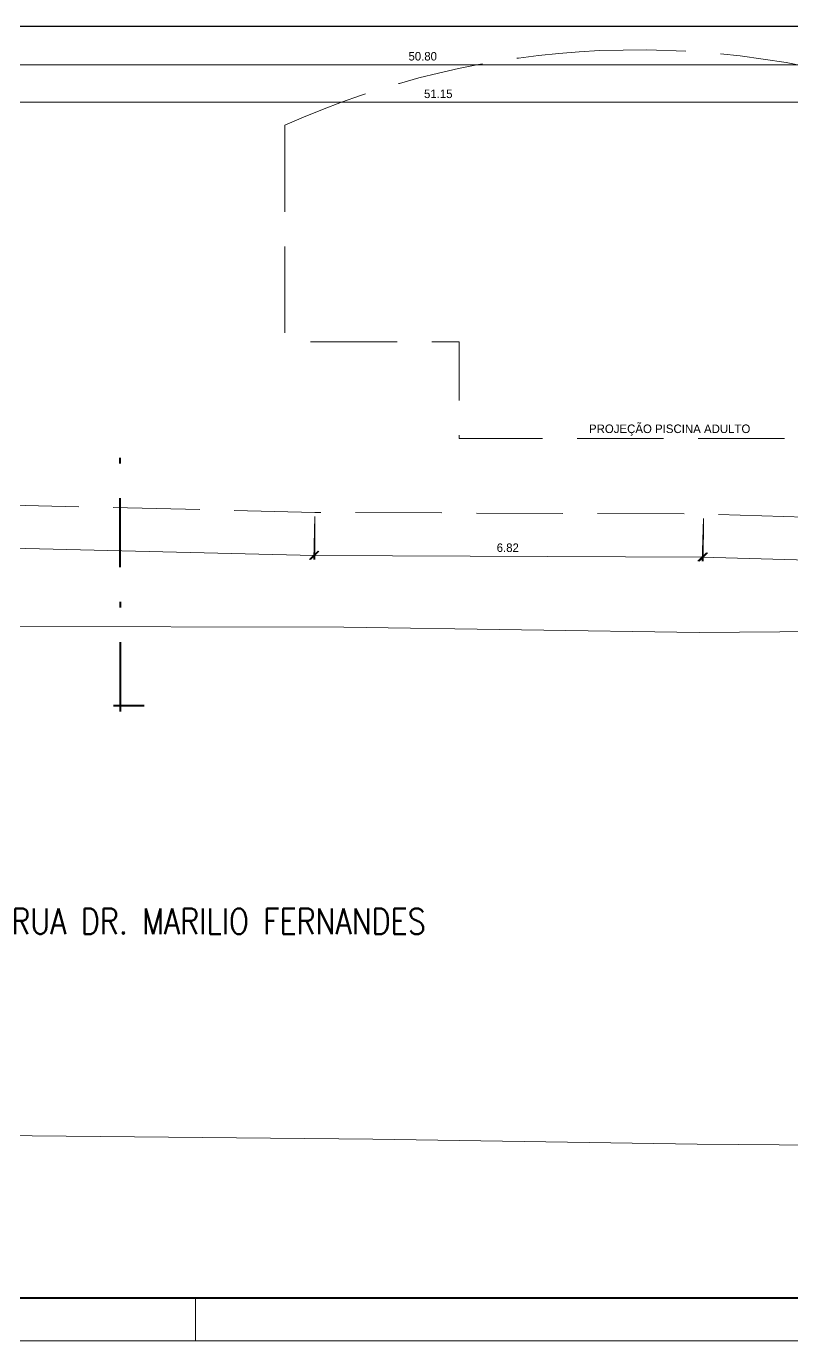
# Model space of a CAD drawing. Header units: metres. Extents: x -4.2 to 85, y -21.1 to 42.
# Drawn here: x 26.55 to 39.98, y -21.06 to 2.01 of the extents above; entities that cross this region are included whole.
import ezdxf
from ezdxf.enums import TextEntityAlignment as Align

# ---------------------------------------------------------------- set-up
doc = ezdxf.new("R2010")
doc.units = ezdxf.units.M
doc.header["$MEASUREMENT"] = 0
doc.linetypes.add('DGN Style 3', pattern=[2.124302, 1.517359, -0.606944])
doc.linetypes.add('DGN Style 4', pattern=[2.429291, 1.213887, -0.606944, 0.001517, -0.606944])
for name, color, linetype, lineweight in [('Level 23', 7, 'Continuous', 0), ('Level 24', 7, 'Continuous', 0), ('Level 26', 7, 'Continuous', 0), ('Level 28', 7, 'Continuous', 0), ('Level 52', 7, 'Continuous', 0), ('Level 54', 7, 'Continuous', 0), ('Level 63', 7, 'Continuous', 0), ('Level 7', 7, 'Continuous', 0), ('Level 8', 7, 'Continuous', 0)]:
    doc.layers.add(name, color=color, linetype=linetype, lineweight=lineweight)
doc.styles.add('Style-INTL_ENGINEERING', font='INTL_ENGINEERING.shx')
doc.styles.add('Style-STANDARD', font='STANDARD.shx')
doc.dimstyles.get("Standard").update_dxf_attribs({"dimtxt": 0.18, "dimasz": 0.18, "dimexe": 0.18, "dimexo": 0.0625, "dimgap": 0.09, "dimtad": 0, "dimtih": 1, "dimtoh": 1, "dimdec": 4, "dimzin": 1, "dimdsep": 46, "dimtxsty": 'Standard', "dimcen": 0, "dimadec": 0, "dimazin": 0, "dimtfac": 1, "dimtdec": 4, "dimtofl": 0, "dimtmove": 0, "dimatfit": 3, "dimfxl": 0, "dimtolj": 1, "dimtzin": 1, "dimarcsym": 0})

# ---------------------------------------------------------------- blocks, each defined once
blk = doc.blocks.new('*D40')
at = {"layer": 'Defpoints'}
for p in [(8.148, 2.007), (59.296, 2.007), (8.148, 0.679), (33.722, 0.679)]:
    blk.add_point(p, dxfattribs=at)
at = {"layer": 'Level 23', "color": 2, "linetype": 'Continuous', "lineweight": 0}
for p, q in [((8.148, 1.932), (8.148, 0.605)), ((59.296, 1.932), (59.296, 0.605)), ((8.073, 0.605), (8.223, 0.754)), ((59.371, 0.754), (59.221, 0.605)), ((59.296, 0.679), (8.148, 0.679))]:
    blk.add_line(p, q, dxfattribs=at)
at = {"layer": 'Level 23', "color": 2, "linetype": 'Continuous', "lineweight": 0, "style": 'Style-INTL_ENGINEERING'}
blk.add_text('51.15', height=0.1492, dxfattribs=at).set_placement((33.527, 0.828), align=Align.MIDDLE_LEFT)
blk = doc.blocks.new('_Oblique')
at = {"color": 0, "linetype": 'ByBlock', "lineweight": -2}
blk.add_line((0.5, 0.5), (-0.5, -0.5), dxfattribs=at)
blk = doc.blocks.new('*D64')
at = {"layer": 'Defpoints'}
for p in [(18.717, -6.212), (31.612, -6.518), (25.147, -7.118), (31.595, -7.272)]:
    blk.add_point(p, dxfattribs=at)
at = {"layer": 'Level 23', "color": 2, "linetype": 'Continuous', "lineweight": 0}
for p, q in [((18.715, -6.286), (18.697, -7.039)), ((31.611, -6.593), (31.593, -7.346)), ((18.622, -7.038), (18.775, -6.892)), ((18.699, -6.965), (31.595, -7.272)), ((31.671, -7.199), (31.518, -7.344))]:
    blk.add_line(p, q, dxfattribs=at)
at = {"layer": 'Level 23', "color": 2, "linetype": 'Continuous', "lineweight": 0, "style": 'Style-INTL_ENGINEERING'}
blk.add_text('12.90', height=0.1492, rotation=358.6383, dxfattribs=at).set_placement((24.906, -6.964), align=Align.MIDDLE_LEFT)
blk = doc.blocks.new('*D65')
at = {"layer": 'Defpoints'}
for p in [(31.612, -6.518), (38.43, -6.548), (35.018, -7.287), (38.426, -7.302)]:
    blk.add_point(p, dxfattribs=at)
at = {"layer": 'Level 23', "color": 2, "linetype": 'Continuous', "lineweight": 0}
for p, q in [((31.612, -6.593), (31.609, -7.346)), ((38.429, -6.623), (38.426, -7.376)), ((31.534, -7.346), (31.684, -7.198)), ((31.609, -7.272), (38.426, -7.302)), ((38.501, -7.228), (38.351, -7.376))]:
    blk.add_line(p, q, dxfattribs=at)
at = {"layer": 'Level 23', "color": 2, "linetype": 'Continuous', "lineweight": 0, "style": 'Style-INTL_ENGINEERING'}
blk.add_text('6.82', height=0.1492, rotation=359.7466, dxfattribs=at).set_placement((34.802, -7.137), align=Align.MIDDLE_LEFT)
blk = doc.blocks.new('*D66')
at = {"layer": 'Defpoints'}
for p in [(38.43, -6.548), (45.404, -6.752), (41.895, -7.404), (45.382, -7.506)]:
    blk.add_point(p, dxfattribs=at)
at = {"layer": 'Level 23', "color": 2, "linetype": 'Continuous', "lineweight": 0}
for p, q in [((38.427, -6.623), (38.405, -7.376)), ((45.402, -6.827), (45.38, -7.58)), ((38.331, -7.374), (38.484, -7.23)), ((38.408, -7.302), (45.382, -7.506)), ((45.459, -7.434), (45.306, -7.578))]:
    blk.add_line(p, q, dxfattribs=at)
at = {"layer": 'Level 23', "color": 2, "linetype": 'Continuous', "lineweight": 0, "style": 'Style-INTL_ENGINEERING'}
blk.add_text('6.98', height=0.1492, rotation=358.3246, dxfattribs=at).set_placement((41.682, -7.249), align=Align.MIDDLE_LEFT)
blk = doc.blocks.new('*U158')
at = {"layer": 'Level 28', "color": 2, "linetype": 'DGN Style 4', "lineweight": 40}
for p, q in [((-0.067, -23.474), (-0.069, -18.695)), ((0.348, -23.38), (-0.186, -23.38))]:
    blk.add_line(p, q, dxfattribs=at)
blk = doc.blocks.new('*D188')
at = {"layer": 'Defpoints'}
for p in [(58.946, 2.007), (8.148, 1.338), (8.148, 1.159), (33.547, 1.338)]:
    blk.add_point(p, dxfattribs=at)
at = {"layer": 'Level 23', "color": 2, "linetype": 'Continuous', "lineweight": 0}
for p, q in [((58.946, 1.932), (58.946, 1.264)), ((8.073, 1.264), (8.223, 1.413)), ((8.148, 1.233), (8.148, 1.412)), ((59.021, 1.413), (58.871, 1.264)), ((58.946, 1.338), (8.148, 1.338))]:
    blk.add_line(p, q, dxfattribs=at)
at = {"layer": 'Level 23', "color": 2, "linetype": 'Continuous', "lineweight": 0, "style": 'Style-INTL_ENGINEERING'}
blk.add_text('50.80', height=0.1492, dxfattribs=at).set_placement((33.254, 1.487), align=Align.MIDDLE_LEFT)

msp = doc.modelspace()

# ---------------------------------------------------------------- linework, layer by layer
at = {"layer": 'Level 52', "color": 30, "linetype": 'Continuous', "lineweight": 0}
for p, q in [((32.118, -8.53), (18.776, -8.514)), ((38.353, -8.627), (32.118, -8.53)), ((44.98, -8.574), (38.353, -8.627)), ((19.027, -17.381), (32.626, -17.517)), ((32.626, -17.517), (38.32, -17.604)), ((38.32, -17.604), (44.968, -17.673))]:
    msp.add_line(p, q, dxfattribs=at)
at = {"layer": 'Level 54', "color": 131, "linetype": 'DGN Style 3', "lineweight": 0, "flags": 128}
msp.add_lwpolyline([(2.358, 33.328), (1.811, -6.255), (18.717, -6.212), (31.612, -6.518), (38.43, -6.548), (45.404, -6.752), (59.403, -7.053), (58.938, 33.63), (45.693, 33.468), (39.328, 33.473), (32.09, 33.353), (18.933, 33.013)], close=True, dxfattribs=at)
msp.add_lwpolyline([(2.358, 33.328), (1.811, -6.255), (18.717, -6.212), (31.612, -6.518), (38.43, -6.548), (45.404, -6.752), (59.403, -7.053), (58.938, 33.63), (45.693, 33.468), (39.328, 33.473), (32.09, 33.353), (18.933, 33.013)], close=True, dxfattribs=at)
at = {"layer": 'Level 63', "color": 131, "linetype": 'Continuous', "lineweight": 40}
msp.add_line((-2.282, -20.306), (84.269, -20.306), dxfattribs=at)
at = {"layer": 'Level 63', "color": 131, "linetype": 'Continuous', "lineweight": 0}
msp.add_line((29.519, -20.306), (29.519, -21.056), dxfattribs=at)
at = {"layer": 'Level 63', "color": 131, "linetype": 'Continuous', "lineweight": 0, "flags": 128}
msp.add_lwpolyline([(85.019, 42.019), (-4.157, 42.019), (-4.157, -21.056), (85.019, -21.056)], close=True, dxfattribs=at)
at = {"layer": 'Level 63', "color": 131, "linetype": 'Continuous', "lineweight": 13, "flags": 128}
msp.add_lwpolyline([(76.768, -20.306), (-2.282, -20.306), (-2.282, 41.271), (76.768, 41.271)], close=True, dxfattribs=at)
at = {"layer": 'Level 7', "color": 7, "linetype": 'Continuous', "lineweight": 30, "flags": 128}
msp.add_lwpolyline([(58.934, 33.63), (59.166, 13.393), (59.296, 2.007), (8.148, 2.007)], dxfattribs=at)
at = {"layer": 'Level 8', "color": 7, "linetype": 'DGN Style 3', "lineweight": 0, "flags": 128}
msp.add_lwpolyline([(31.086, 0.275), (31.086, -3.522), (34.146, -3.522), (34.146, -5.222), (48.346, -5.222), (48.346, -3.198)], dxfattribs=at)
at = {"layer": 'Level 8', "color": 7, "linetype": 'DGN Style 3', "lineweight": 0, "extrusion": (0, 0, -1)}
for start, end in [(87.4304, 136.9067), (65.8448, 87.4303)]:
    msp.add_arc((-37.284, -13.546), 15.148, start, end, dxfattribs=at)

# ---------------------------------------------------------------- block references
at = {"layer": 'Level 28', "color": 2, "linetype": 'Continuous', "lineweight": 30}
msp.add_blockref('*U158', (28.267, 13.464), dxfattribs=at)

# ---------------------------------------------------------------- texts
at = {"layer": 'Level 24', "color": 2, "linetype": 'Continuous', "lineweight": 13, "insert": (37.836, -5.074), "char_height": 0.15, "attachment_point": 5, "line_spacing_factor": 1.200006, "style": 'Style-INTL_ENGINEERING'}
msp.add_mtext('PROJEÇÃO PISCINA ADULTO\\P', dxfattribs=at)
at = {"layer": 'Level 26', "color": 91, "linetype": 'Continuous', "lineweight": 30, "style": 'Style-STANDARD', "width": 0.901455}
msp.add_text('RUA DR. MARILIO FERNANDES', height=0.45, rotation=0, dxfattribs=at).set_placement((29.923, -13.695), align=Align.MIDDLE_CENTER)

# ---------------------------------------------------------------- dimensions: what is measured, and where the dimension line sits
at = {"layer": 'Level 23', "color": 2, "linetype": 'Continuous', "lineweight": 0}
for base, p1, p2, angle, picture, middle in [((8.148, 0.679), (59.296, 2.007), (8.148, 2.007), 180, '*D40', (33.722, 0.679)), ((8.148, 1.338), (58.946, 2.007), (8.148, 1.159), 180, '*D188', (33.547, 1.338)), ((31.595, -7.272), (18.717, -6.212), (31.612, -6.518), 358.6383, '*D64', (25.147, -7.118)), ((38.426, -7.302), (31.612, -6.518), (38.43, -6.548), 359.7466, '*D65', (35.018, -7.287)), ((45.382, -7.506), (38.43, -6.548), (45.404, -6.752), 358.3246, '*D66', (41.895, -7.404))]:
    dim = msp.add_linear_dim(base=base, p1=p1, p2=p2, angle=angle, dimstyle='Standard', override={"dimtxt": 0.14925, "dimasz": 0.14925, "dimexe": 0.07425, "dimexo": 0.07425, "dimgap": 0.07425, "dimtad": 1, "dimtih": 0, "dimtoh": 0, "dimdec": 2, "dimzin": 3, "dimtxsty": 'Style-INTL_ENGINEERING', "dimblk": 'Oblique', "dimclre": 2, "dimtdec": 2, "dimatfit": 1, "dimtolj": 0, "dimtzin": 3, "dimlwe": 0}, dxfattribs=at)
    dim.commit()
    dim.dimension.update_dxf_attribs({"geometry": picture, "text_midpoint": middle})

doc.saveas('drawing.dxf')
